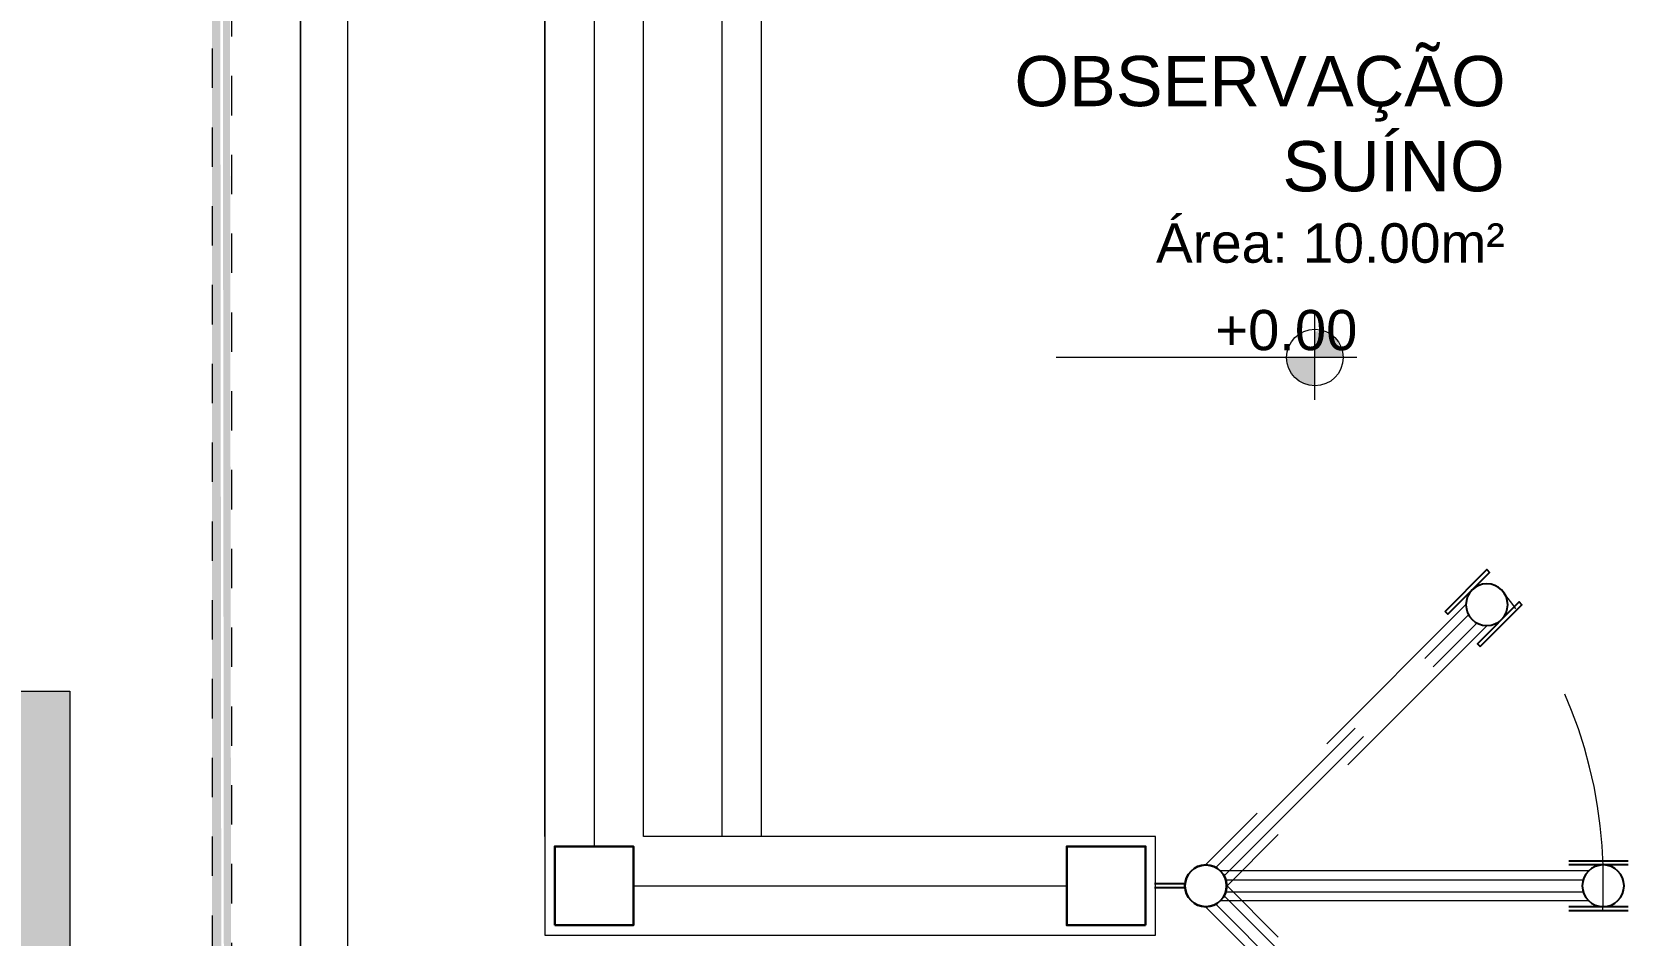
# Model space of a CAD drawing. Header units: metres. Extents: x 149 to 429, y -3 to 162.
# Drawn here: x 332.762 to 336.814, y 98.964 to 101.256 of the extents above; entities that cross this region are included whole.
import ezdxf

# ---------------------------------------------------------------- set-up
doc = ezdxf.new("R2010")
doc.units = ezdxf.units.M
doc.linetypes.add('Aligning Line', pattern=[0.012, 0.006, -0.006])
doc.linetypes.add('IMPORT-Dashed _3_', pattern=[0.75, 0.5, -0.25])
doc.layers.add('1053_ARQ_BASE_MATADOURO_dwg', color=7, linetype='Continuous', lineweight=5, true_color=0x767676)
for name, color, linetype, lineweight in [('A-COTAS', 7, 'Continuous', 9), ('A-EQUIPAMENTOS', 7, 'Continuous', 5), ('A-PAREDE', 7, 'Continuous', 30), ('A-PROJEÇÃO', 7, 'IMPORT-Dashed _3_', 15), ('A-TEXTO1', 7, 'Continuous', 5), ('A-VISTA01', 7, 'Continuous', 20), ('A-VISTA02', 7, 'Continuous', 15), ('A-VISTA03', 7, 'Continuous', 9), ('A-VISTA04', 7, 'Continuous', 5), ('A-VISTA06', 7, 'Continuous', 5), ('P-PIPE', 7, 'Continuous', 5)]:
    doc.layers.add(name, color=color, linetype=linetype, lineweight=lineweight)
doc.styles.add('Arial_11', font='arial.ttf', dxfattribs={"height": 0.1})
doc.styles.add('Arial_4', font='arial.ttf', dxfattribs={"height": 0.102})
doc.styles.add('Arial_5', font='arial.ttf', dxfattribs={"height": 0.1275})

# ---------------------------------------------------------------- blocks, each defined once
blk = doc.blocks.new('1053_ARQ_BASE_MATADOURO_dwg_A$C3BBF43EE-4039607-TÉRREO 1_20 - Dependente 2')
at = {"layer": 'A-PROJEÇÃO', "color": 253, "true_color": 0xaaaaaa}
for p, q in [((0.0998, 0.1011), (1.0352, 0.1011)), ((1.0212, 0.078), (0.1138, 0.078)), ((1.0212, 0.048), (0.1138, 0.048)), ((0.0998, 0.0249), (1.0352, 0.0249))]:
    blk.add_line(p, q, dxfattribs=at)
at = {"layer": 'A-PROJEÇÃO', "color": 253, "linetype": 'Continuous', "lineweight": 25, "true_color": 0xaaaaaa, "flags": 128}
for points in [[(0.15, 0.126), (0, 0.126), (0, 0.116), (0.15, 0.116)], [(0.15, 0), (0, 0), (0, 0.01), (0.15, 0.01)]]:
    blk.add_lwpolyline(points, close=True, dxfattribs=at)
at = {"layer": 'A-PROJEÇÃO', "color": 253, "linetype": 'Continuous', "lineweight": 25, "true_color": 0xaaaaaa}
for centre in [(0.063, 0.063), (1.072, 0.063)]:
    blk.add_circle(centre, 0.053, dxfattribs=at)
blk = doc.blocks.new('1053_ARQ_BASE_MATADOURO_dwg_A$C3BBF43EE-4039606-TÉRREO 1_20 - Dependente 2')
at = {"layer": 'A-PROJEÇÃO', "color": 253, "true_color": 0xaaaaaa}
for p, q in [((0.0998, 0.1011), (1.0352, 0.1011)), ((1.0212, 0.078), (0.1138, 0.078)), ((1.0212, 0.048), (0.1138, 0.048)), ((0.0998, 0.0249), (1.0352, 0.0249))]:
    blk.add_line(p, q, dxfattribs=at)
at = {"layer": 'A-PROJEÇÃO', "color": 253, "linetype": 'Continuous', "lineweight": 25, "true_color": 0xaaaaaa, "flags": 128}
for points in [[(0.15, 0.126), (0, 0.126), (0, 0.116), (0.15, 0.116)], [(0.15, 0), (0, 0), (0, 0.01), (0.15, 0.01)]]:
    blk.add_lwpolyline(points, close=True, dxfattribs=at)
at = {"layer": 'A-PROJEÇÃO', "color": 253, "linetype": 'Continuous', "lineweight": 25, "true_color": 0xaaaaaa}
for centre in [(0.063, 0.063), (1.072, 0.063)]:
    blk.add_circle(centre, 0.053, dxfattribs=at)
blk = doc.blocks.new('1053_ARQ_BASE_MATADOURO_dwg_CAMINHÃO PORCOS-4039610-TÉRREO 1_20 - Dependente 2')
at = {"layer": 'A-COTAS', "lineweight": 5, "true_color": 0xe2e2e2}
blk.add_hatch(color=254, dxfattribs=at).paths.add_polyline_path([(-5.4864, -1.2192), (0, -1.2192), (0, 1.2192), (-5.4864, 1.2192)])
at = {"layer": 'A-EQUIPAMENTOS', "color": 253, "true_color": 0xaaaaaa, "flags": 128}
blk.add_lwpolyline([(0, -1.2192), (-5.4864, -1.2192), (-5.4864, 1.2192), (0, 1.2192)], close=True, dxfattribs=at)
blk = doc.blocks.new('1053_ARQ_BASE_MATADOURO_dwg_Porteira_Curral_1-4039608-TÉRREO 1_20 - Dependente 2')
at = {"layer": 'A-PAREDE', "color": 253, "lineweight": 25, "true_color": 0xaaaaaa}
for p, q in [((207868.2993, 9278518.2534), (207868.2219, 9278518.2534)), ((207868.2993, 9278518.2434), (207868.2219, 9278518.2434))]:
    blk.add_line(p, q, dxfattribs=at)
for centre in [(207868.352, 9278518.2484), (207869.361, 9278518.2484)]:
    blk.add_ellipse(centre, major_axis=(0, 0.053), ratio=1, dxfattribs=at)
at = {"layer": 'A-VISTA02', "color": 253, "true_color": 0xaaaaaa}
for p, q in [((207869.3242, 9278518.2865), (207868.3889, 9278518.2865)), ((207869.3242, 9278518.2103), (207868.3889, 9278518.2103))]:
    blk.add_line(p, q, dxfattribs=at)
at = {"layer": 'A-VISTA03', "color": 253, "lineweight": 25, "true_color": 0xaaaaaa}
for p, q in [((207869.274, 9278518.3114), (207869.424, 9278518.3114)), ((207869.424, 9278518.3014), (207869.274, 9278518.3014)), ((207869.424, 9278518.1954), (207869.274, 9278518.1954)), ((207869.274, 9278518.1854), (207869.424, 9278518.1854))]:
    blk.add_line(p, q, dxfattribs=at)
at = {"layer": 'A-VISTA04', "color": 253, "true_color": 0xaaaaaa}
for p, q in [((207868.4029, 9278518.2634), (207869.3102, 9278518.2634)), ((207868.4029, 9278518.2334), (207869.3102, 9278518.2334))]:
    blk.add_line(p, q, dxfattribs=at)
blk = doc.blocks.new('1053_ARQ_BASE_MATADOURO_dwg_arq geral tgov-4039641-TÉRREO 1_20 - Dependente 2')
at = {"layer": 'A-TEXTO1', "lineweight": 9, "true_color": 0xe2e2e2}
h = blk.add_hatch(color=254, dxfattribs=at)
h.paths.add_polyline_path([(-0.5955, 17.1722), (-0.5955, 17.244), (-0.6673, 17.244), (-0.6577, 17.2081), (-0.6314, 17.1818), (-0.6141, 17.1746)])
h.paths.add_polyline_path([(-0.5955, 17.244), (-0.5236, 17.244), (-0.5393, 17.2888), (-0.5795, 17.3141), (-0.5955, 17.3088), (-0.5955, 17.26)])
at = {"color": 253, "lineweight": 5, "true_color": 0xaaaaaa, "flags": 128}
blk.add_lwpolyline([(-3.1704, 14.4282), (-3.1704, 20.1582), (-12.4204, 20.1582), (-12.4204, 34.8483), (-12.4204, 34.9983), (5.3461, 34.9983), (5.3461, 26.6282)], dxfattribs=at)
at = {"layer": 'A-PAREDE', "color": 253, "true_color": 0xaaaaaa, "flags": 128}
for points in [[(-2.5254, 15.8032), (-2.3254, 15.8032), (-2.3254, 16.0032), (-2.5254, 16.0032)], [(-1.0254, 15.8032), (-1.2254, 15.8032), (-1.2254, 16.0032), (-1.0254, 16.0032)]]:
    blk.add_lwpolyline(points, close=True, dxfattribs=at)
at = {"layer": 'A-PROJEÇÃO', "color": 253, "true_color": 0xaaaaaa, "flags": 128}
blk.add_lwpolyline([(12.1996, 15.2781), (-3.0504, 15.2781), (-3.0504, 20.7782), (8.7296, 20.7782)], dxfattribs=at)
at = {"layer": 'A-PROJEÇÃO', "color": 253, "true_color": 0xaaaaaa}
for centre, start, end in [((-1.0296, 15.9222), 359.0644, 38.8647), ((-1.0296, 15.8841), 321.1353, 0.9356)]:
    blk.add_arc(centre, 1.1664, start, end, dxfattribs=at)
at = {"layer": 'A-TEXTO1', "color": 253, "true_color": 0xaaaaaa}
for p, q in [((-0.5955, 17.1366), (-0.5955, 17.3638)), ((-0.489, 17.244), (-1.2519, 17.244))]:
    blk.add_line(p, q, dxfattribs=at)
blk.add_circle((-0.5955, 17.244), 0.0719, dxfattribs=at)
at = {"layer": 'A-VISTA01', "color": 253, "true_color": 0xaaaaaa, "flags": 128}
for points in [[(-2.5504, 16.0281), (-2.5504, 20.0282), (-2.5504, 16.0281), (-2.5504, 15.7781), (-2.3004, 15.7781)], [(-2.3004, 15.7782), (-1.0004, 15.7782), (-1.0004, 16.0282), (-2.3004, 16.0282), (-2.3004, 19.9255)]]:
    blk.add_lwpolyline(points, dxfattribs=at)
at = {"layer": 'A-VISTA03', "color": 253, "true_color": 0xaaaaaa, "flags": 128}
blk.add_lwpolyline([(-2.5504, 14.5482), (-3.0504, 14.5482), (-3.0504, 20.2782), (-3.1704, 20.2782), (-3.1704, 14.4282), (-2.5504, 14.4282)], dxfattribs=at)
at = {"layer": 'A-VISTA04', "color": 253, "true_color": 0xaaaaaa}
for p, q in [((-2.4254, 20.0532), (-2.4254, 16.0032)), ((-2.3254, 15.9032), (-1.2254, 15.9032))]:
    blk.add_line(p, q, dxfattribs=at)
at = {"layer": 'A-VISTA06', "color": 253, "true_color": 0xaaaaaa}
for p, q in [((-2.1004, 16.0282), (-2.1004, 20.0282)), ((-2.0004, 16.0282), (-2.0004, 20.0282))]:
    blk.add_line(p, q, dxfattribs=at)
at = {"extrusion": (0, 0, -1)}
for name, p, zscale, rotation in [('1053_ARQ_BASE_MATADOURO_dwg_A$C3BBF43EE-4039606-TÉRREO 1_20 - Dependente 2', (0.0698, 16.6166), -0.9999999999999999, 314.9999999998643), ('1053_ARQ_BASE_MATADOURO_dwg_Porteira_Curral_1-4039608-TÉRREO 1_20 - Dependente 2', (207869.2245, 9278534.1516), -1, 180)]:
    blk.add_blockref(name, p, dxfattribs=dict(at, zscale=zscale, rotation=rotation))
blk.add_blockref('1053_ARQ_BASE_MATADOURO_dwg_CAMINHÃO PORCOS-4039610-TÉRREO 1_20 - Dependente 2', (-3.7564, 15.1781))
at = {"rotation": 135.0000000001357}
blk.add_blockref('1053_ARQ_BASE_MATADOURO_dwg_A$C3BBF43EE-4039607-TÉRREO 1_20 - Dependente 2', (-0.0698, 15.1897), dxfattribs=at)
at = {"layer": 'A-TEXTO1', "attachment_point": 1, "line_spacing_factor": 0.941778}
for s, insert, char_height, width, style in [('OBSERVAÇÃO', (-1.3582, 18.0094), 0.1275, 1.489139, 'Arial_5'), ('SUÍNO', (-0.6779, 17.7933), 0.1275, 0.672766, 'Arial_5'), ('Área: 10.00m²', (-0.9988, 17.5847), 0.1, 1.057761, 'Arial_11'), ('+0.00', (-0.8482, 17.3647), 0.102, 0.43082, 'Arial_4')]:
    blk.add_mtext(s, dxfattribs=dict(at, insert=insert, char_height=char_height, width=width, style=style))
blk = doc.blocks.new('1053_ARQ_BASE_MATADOURO_dwg-3625622-TÉRREO 1_20 - Dependente 2')
blk.add_blockref('1053_ARQ_BASE_MATADOURO_dwg_arq geral tgov-4039641-TÉRREO 1_20 - Dependente 2', (130.2098, 83.186))

msp = doc.modelspace()

# ---------------------------------------------------------------- hatches: boundary and pattern name
at = {"layer": 'P-PIPE', "true_color": 0xc0c0c0}
for points in [[(333.2194, 97.4446), (333.2444, 97.4446), (333.238, 103.8142), (333.2194, 103.8142), (333.2194, 100.2379)], [(333.2694, 97.4446), (333.2621, 103.8142), (333.2444, 103.8142), (333.2509, 97.4446), (333.2686, 97.4446)]]:
    msp.add_hatch(color=9, dxfattribs=at).paths.add_polyline_path(points)

# ---------------------------------------------------------------- linework, layer by layer
at = {"layer": 'P-PIPE', "linetype": 'Aligning Line', "lineweight": 15}
for p, q in [((333.2194, 103.8142), (333.2194, 97.4446)), ((333.2694, 97.4446), (333.2694, 103.8142))]:
    msp.add_line(p, q, dxfattribs=at)

# ---------------------------------------------------------------- block references
at = {"layer": '1053_ARQ_BASE_MATADOURO_dwg', "color": 253, "true_color": 0xaaaaaa}
msp.add_blockref('1053_ARQ_BASE_MATADOURO_dwg-3625622-TÉRREO 1_20 - Dependente 2', (206.405, 0), dxfattribs=at)

doc.saveas('drawing.dxf')
